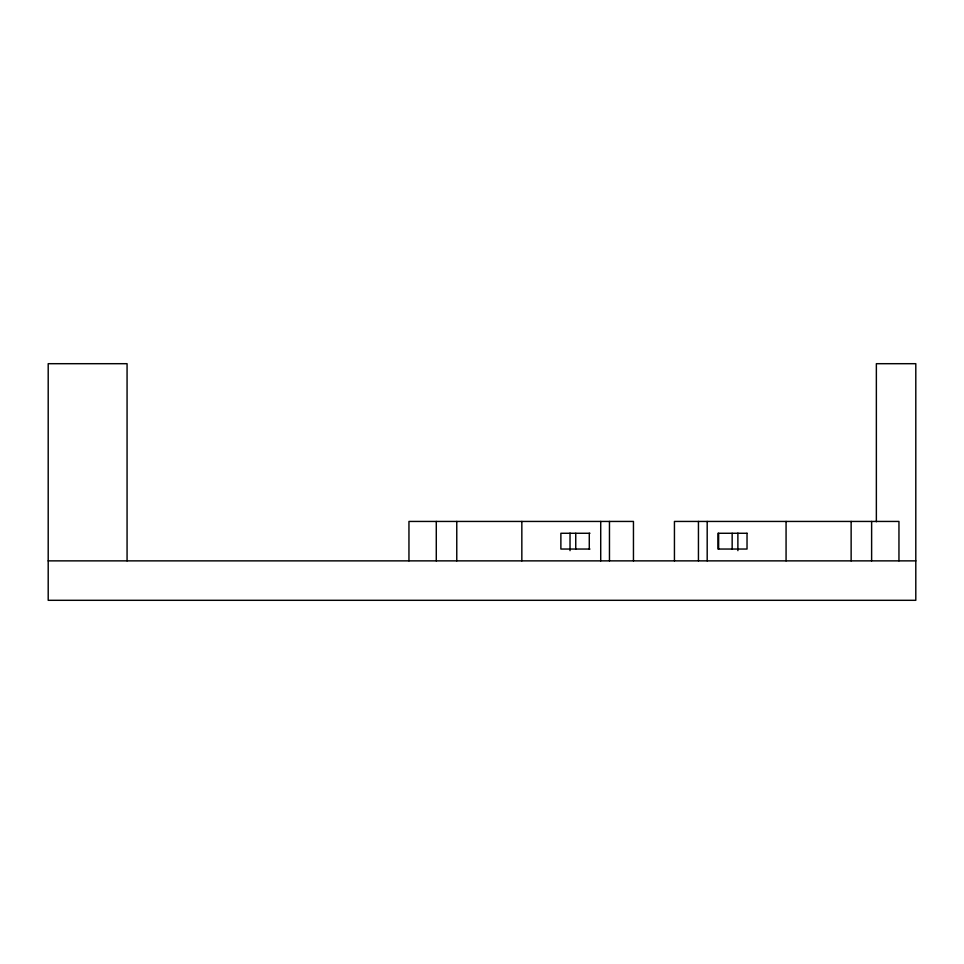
<?xml version="1.0" encoding="UTF-8"?>
<svg xmlns="http://www.w3.org/2000/svg" width="964" height="964" viewBox="0 0 964 964"><rect width="100%" height="100%" fill="white"/><g stroke="black" fill="none" stroke-linecap="round" stroke-linejoin="round"><path stroke-width="1.45" d="M589.944 533.273L560.879 533.273L560.879 549.046L589.944 549.046M48.2 560.867L915.8 560.867M898.954 560.867L898.954 521.44L674.439 521.44L674.439 560.867M876.36 521.741L876.36 363.693L915.8 363.693L915.8 600.307L48.2 600.307L48.2 363.693L127.067 363.693L127.067 560.867M871.625 521.44L871.625 560.867M851.14 521.44L851.14 560.867M786.07 521.44L786.07 560.867M737.882 533.116L737.882 550.649M732.158 533.273L732.158 549.046M718.626 533.273L718.626 549.046M707.19 521.44L707.19 560.867M698.442 521.44L698.442 560.867M633.456 560.867L633.456 521.44L408.953 521.44L408.953 560.867M609.465 521.44L609.465 560.867M600.717 521.44L600.717 560.867M589.281 533.273L589.281 549.046M575.749 533.273L575.749 549.046M570.025 533.116L570.025 550.649M521.837 521.44L521.837 560.867M456.767 521.44L456.767 560.867M436.282 521.44L436.282 560.867M747.028 533.273L717.963 533.273L717.963 549.046L747.028 549.046L747.028 533.273"/></g></svg>
